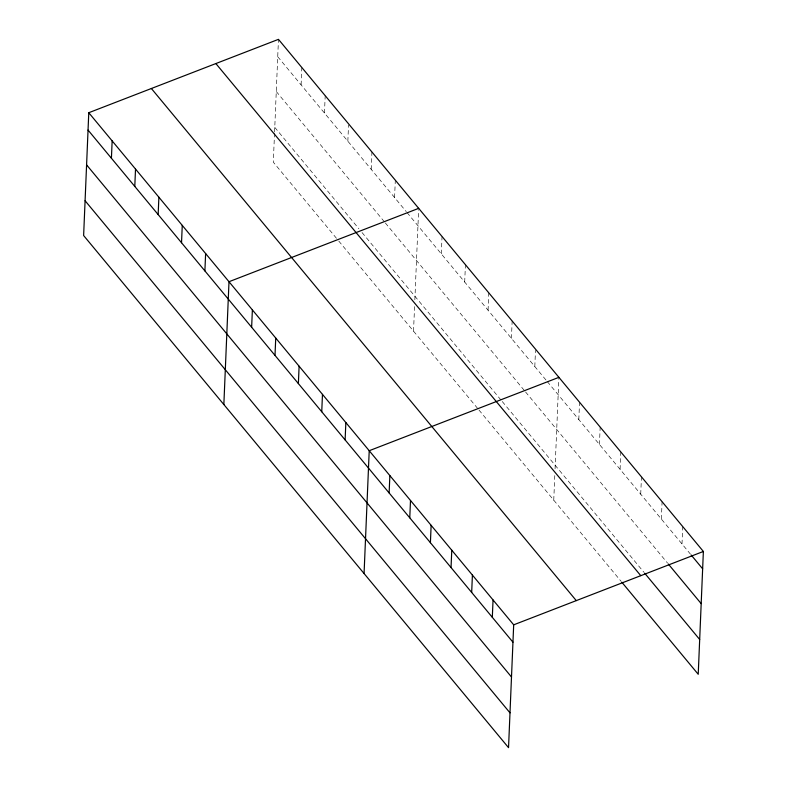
<?xml version="1.0" encoding="UTF-8"?>
<svg xmlns="http://www.w3.org/2000/svg" width="787" height="787" viewBox="0 0 787 787"><rect width="100%" height="100%" fill="white"/><g stroke="black" fill="none" stroke-linecap="round" stroke-linejoin="round"><path stroke-width="0.59" stroke-dasharray="3.94 2.95" d="M274.525 133.17L273.315 162.171L337.967 240.094M274.574 132.009L278.46 39.35M301.106 84.878L301.834 67.515M324.47 113.043L325.198 95.68M347.844 141.207L348.523 125.005M371.208 169.372L371.936 152.019M394.582 197.547L395.31 180.184M413.529 331.17L414.601 305.651M414.847 299.847L418.635 209.509M441.32 253.876L442.048 236.513M464.694 282.041L465.422 264.678M488.068 310.206L488.786 292.843M511.432 338.371L512.16 321.017M534.806 366.535L535.485 350.333M553.753 500.168L554.825 474.64M555.061 468.845L558.898 377.347M578.809 419.579L579.537 402.216M599.448 444.458L600.176 427.095M620.087 469.327L620.815 451.964M640.726 494.206L641.454 476.843M661.365 519.076L662.093 501.713M682.004 543.955L682.732 526.592M277.732 56.713L406.269 211.624M407.046 212.569L546.493 380.623M547.27 381.567L690.415 554.087M276.276 91.508L384.558 222.013M385.335 222.957L524.772 391.011M525.559 391.956L667.553 563.089M274.771 127.366L358.902 228.771M362.02 232.519L501.457 400.583M502.244 401.518L643.884 572.228M338.744 241.038L478.191 409.092M478.968 410.037L621.022 581.239"/><path stroke-width="1.18" d="M88.774 112.718L83.629 235.539L508.54 747.65L513.685 624.829L88.774 112.718L278.46 39.35L703.371 551.461L698.226 674.282L621.779 582.154M111.42 158.246L112.148 140.883M134.793 186.411L135.521 169.048M158.157 214.576L158.885 197.212M181.531 242.74L182.259 225.377M204.895 270.905L205.623 253.552M223.852 404.538L228.997 281.716L418.684 208.348M251.643 327.244L252.371 309.881M275.007 355.409L275.735 338.046M298.381 383.574L299.109 366.211M321.745 411.739L322.473 394.376M345.119 439.903L345.847 422.55M364.066 573.526L369.221 450.715L558.898 377.347M389.132 492.947L389.86 475.584M409.771 517.816L410.499 500.463M430.41 542.696L431.128 525.332M451.04 567.565L451.768 550.211M471.679 592.444L472.407 575.081M492.318 617.313L493.046 599.96M513.685 624.829L703.371 551.461M691.173 555.002L702.643 568.824M668.311 564.013L701.187 603.629M644.642 573.152L699.682 639.487M215.864 63.56L640.775 575.671M151.37 88.508L576.281 600.619M88.046 130.081L512.957 642.192M86.59 164.876L511.501 676.997M85.085 200.734L509.996 712.845"/></g></svg>
